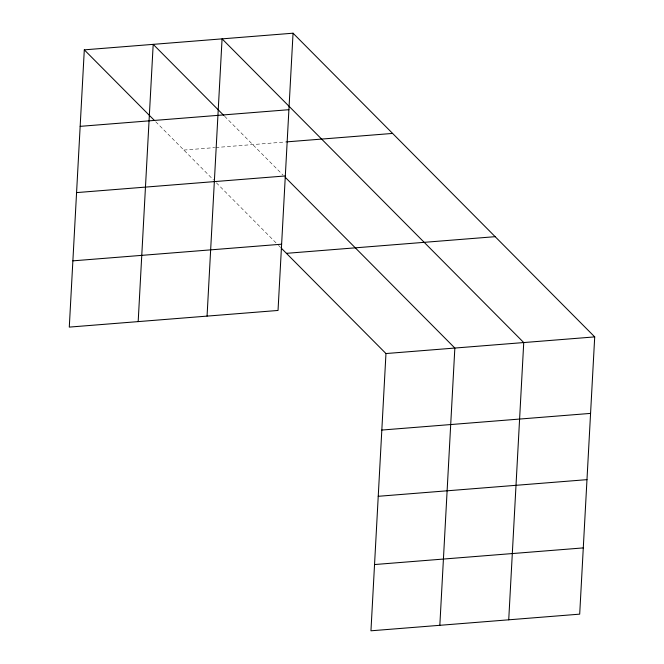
<?xml version="1.0" encoding="UTF-8"?>
<svg xmlns="http://www.w3.org/2000/svg" width="664" height="664" viewBox="0 0 664 664"><rect width="100%" height="100%" fill="white"/><g stroke="black" fill="none" stroke-linecap="round" stroke-linejoin="round"><path stroke-width="0.5" stroke-dasharray="3.32 2.49" d="M183.853 150.072L214.696 147.607M215.725 147.532L285.636 141.955M224.606 116.25L283.072 175.122M155.716 121.744L213.468 179.886M216.356 182.791L277.751 244.601M278.473 245.331L280.64 247.514"/><path stroke-width="1" d="M84.303 49.85L69.288 327.103L278.033 310.453L293.048 33.2L84.303 49.85L154.272 120.292M138.178 321.608L153.193 44.355L223.884 115.528M207.06 316.114L222.075 38.861L523.738 342.558L508.724 619.811M281.362 248.236L385.967 353.547L370.952 630.8L579.697 614.15L594.712 336.897L293.048 33.2M439.834 625.305L454.848 348.052L285.238 177.296M80.161 126.351L288.906 109.701M286.665 141.872L392.598 133.422M76.576 192.601L285.321 175.952M72.874 260.852L281.627 244.203M286.416 253.333L495.161 236.674M385.967 353.547L594.712 336.897M381.817 430.048L590.57 413.398M378.231 496.298L586.984 479.649M374.537 564.549L583.283 547.9"/></g></svg>
